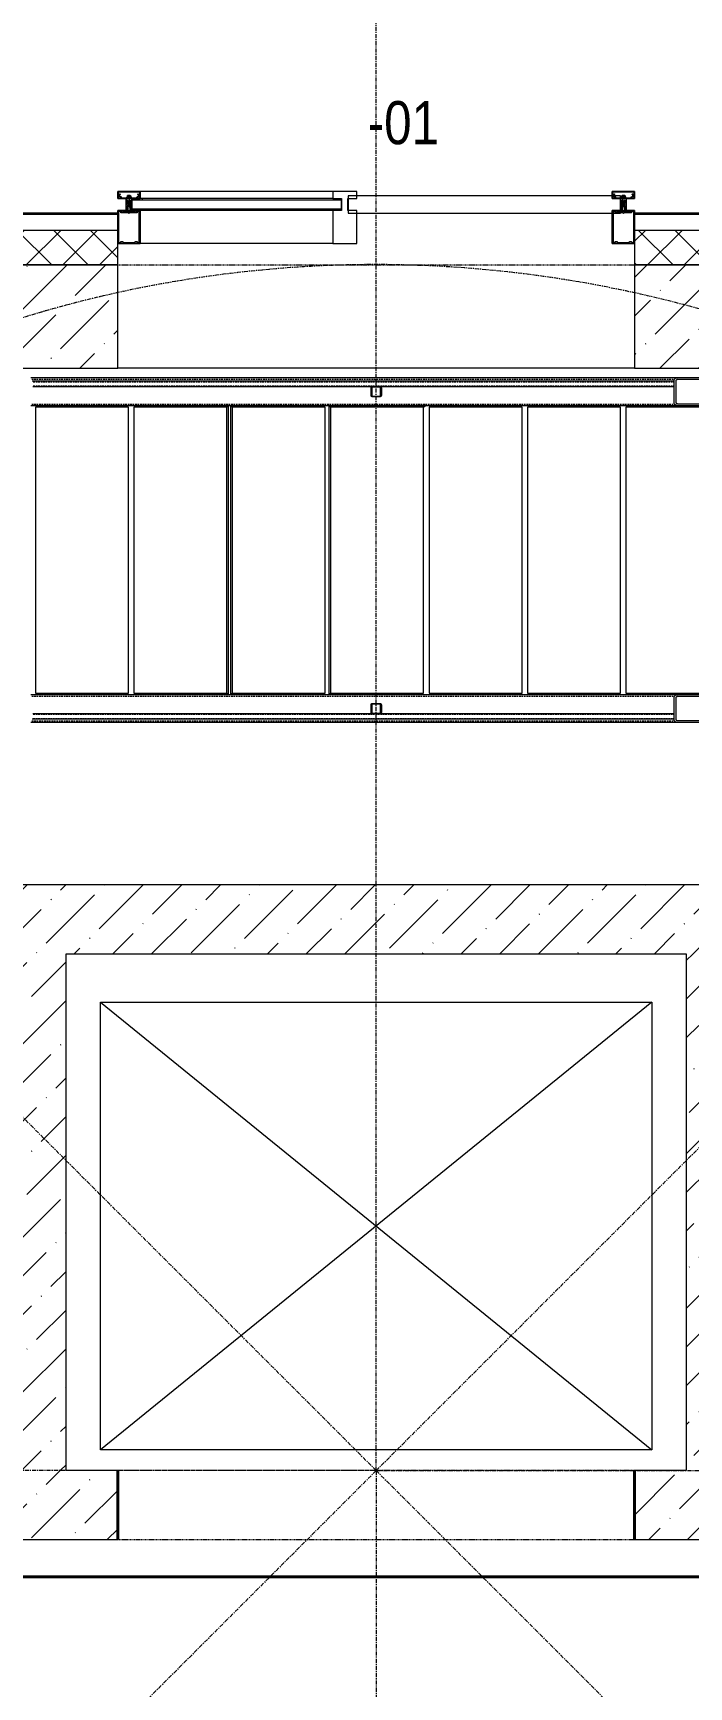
# Model space of a CAD drawing. Header units: millimetres. Extents: x 223 to 147055, y -17460 to 24540.
# Drawn here: x 113465 to 115368, y 12224 to 17025 of the extents above; entities that cross this region are included whole.
import ezdxf

# ---------------------------------------------------------------- set-up
doc = ezdxf.new("R2010")
doc.units = ezdxf.units.MM
for name, pattern in [('ADSK_Линия сетки', [21, 12, -3, 3, -3]), ('Сверху_2_', [3.96875, 2.38125, -1.5875]), ('Скрытая', [7.14375, 4.7625, -2.38125])]:
    doc.linetypes.add(name, pattern=pattern)
for name, color, linetype, lineweight in [('A-ANNO-DIMS', 7, 'Continuous', 9), ('A-DETL-GENF', 7, 'Continuous', 9), ('A-DETL-MEDM', 7, 'Continuous', 18), ('A-FLOR', 7, 'Continuous', 9), ('A-GLAZ', 7, 'Continuous', 9), ('A-GLAZ-CURT', 7, 'Continuous', 9), ('A-GLAZ-CWMG', 7, 'Continuous', 9), ('A-WALL', 7, 'Continuous', 9), ('A-WALL-IDEN', 7, 'Continuous', 9), ('A-WALL-PATT', 7, 'Continuous', 18), ('I-WALL', 7, 'Continuous', 9), ('S-BEAM', 7, 'Continuous', 9), ('S-FSTN', 7, 'Continuous', 9), ('S-GRID', 7, 'Continuous', 9), ('раб осв', 7, 'Continuous', 40), ('ЭЛ', 250, 'Continuous', 50)]:
    doc.layers.add(name, color=color, linetype=linetype, lineweight=lineweight)
doc.styles.add('GOST Common_I_1', font='ARIALN.TTF', dxfattribs={"height": 125})
doc.styles.add('GOST Common_I_6', font='ARIALN.TTF', dxfattribs={"height": 125})
doc.dimstyles.new('Диагональ_-_Gost_2_5мм', dxfattribs={"dimscale": 304.8, "dimtxt": 125.714375, "dimasz": 0.492126, "dimexe": 0.393701, "dimexo": 0.246063, "dimgap": 0.287073, "dimtad": 1, "dimdec": 0, "dimzin": 0, "dimdsep": 46, "dimtxsty": 'GOST Common_I_6', "dimsah": 1, "dimcen": 0.09, "dimdle": 0.393701, "dimazin": 0, "dimtfac": 1, "dimtdec": 4, "dimtix": 1, "dimtmove": 0, "dimatfit": 3, "dimfxl": 1, "dimtvp": 1, "dimtfill": 1, "dimtolj": 1, "dimtzin": 0, "dimarcsym": 2})
pattern_1 = [(45, (0, 0), (42.0948, 154.348), [198.438, -39.688, 1.676, -38.011])]

# ---------------------------------------------------------------- blocks, each defined once
blk = doc.blocks.new('Окно-Квадратный проем - 3700_h_х1500-2633504-2 этаж')
at = {"layer": 'A-GLAZ', "lineweight": 20}
for p, q in [((-758.2, -150), (-758.2, 150)), ((741.8, 150), (741.8, -150))]:
    blk.add_line(p, q, dxfattribs=at)
at = {"layer": 'A-GLAZ', "linetype": 'Сверху_2_', "lineweight": 20}
for p, q in [((-758.2, 150), (741.8, 150)), ((741.8, -150), (-758.2, -150))]:
    blk.add_line(p, q, dxfattribs=at)
blk = doc.blocks.new('Дверь-Проем - 2200_h_х1500-168313-2 этаж')
at = {"layer": 'A-DETL-GENF', "linetype": 'Сверху_2_', "lineweight": 20}
for p, q in [((741.8, 100), (-758.2, 100)), ((-758.2, -100), (741.8, -100))]:
    blk.add_line(p, q, dxfattribs=at)
at = {"layer": 'A-DETL-GENF', "lineweight": 40}
for p, q in [((-758.2, 100), (-758.2, -100)), ((741.8, -100), (741.8, 100))]:
    blk.add_line(p, q, dxfattribs=at)
blk = doc.blocks.new('Гнутый прямоугольный профиль _Трубы 30245-94_ Балки - гнутый прямоуг_ проф_ 160x80x4-2176855-2 этаж')
at = {"layer": 'S-BEAM', "linetype": 'Скрытая', "lineweight": 20}
for p, q in [((-180.2, 2370.4), (1685, 2370.4)), ((-180.2, 2298.4), (1685, 2298.4))]:
    blk.add_line(p, q, dxfattribs=at)
blk = doc.blocks.new('Гнутый прямоугольный профиль _Трубы 30245-94_ Балки - гнутый прямоуг_ проф_ 160x80x4-2177371-2 этаж')
at = {"layer": 'S-BEAM', "linetype": 'Скрытая', "lineweight": 20}
for p, q in [((-180.2, 3290.4), (1685, 3290.4)), ((-180.2, 3218.4), (1685, 3218.4))]:
    blk.add_line(p, q, dxfattribs=at)
blk = doc.blocks.new('ARM_ПВЛ - ПВ506-2189781-2 этаж')
at = {"layer": 'S-FSTN', "lineweight": 20}
for p, q in [((135, 415), (-135, 415)), ((-135, 415), (-135, -415)), ((135, -415), (135, 415)), ((-135, -415), (135, -415))]:
    blk.add_line(p, q, dxfattribs=at)
blk = doc.blocks.new('Гнутый квадратный профиль _ТУ BE8639-82_ Балки - гнутый квадрат_ проф_ 15x1_5-2331322-2 этаж')
at = {"layer": 'S-BEAM', "linetype": 'Скрытая', "lineweight": 20}
for p, q in [((-175.6, 2317.9), (1683.1, 2317.9)), ((-175.6, 2305.9), (1683.1, 2305.9))]:
    blk.add_line(p, q, dxfattribs=at)
blk = doc.blocks.new('КДП Вышка - КР_rvt-1-2 этаж')
at = {"layer": 'A-WALL-PATT', "lineweight": 15}
h = blk.add_hatch(dxfattribs=at)
h.set_pattern_fill('FP_1', color=256, style=0, pattern_type=2)
h.set_pattern_definition(pattern_1)
h.paths.add_polyline_path([(1849.7, 3322.4), (2541.4, 3322.4), (2541.4, 3622.4), (1569.5, 3622.4), (1569.5, 3322.4), (1763.1, 3322.4)], flags=0)
h.paths.add_polyline_path([(69.5, 3322.4), (69.5, 3622.4), (-902.4, 3622.4), (-902.4, 3322.4), (30, 3322.4)], flags=0)
h = blk.add_hatch(dxfattribs=at)
h.set_pattern_fill('FP_1', color=256, style=0, pattern_type=2)
h.set_pattern_definition(pattern_1)
h.paths.add_polyline_path([(-280.5, 1622.4), (2543, 1622.7), (2403.2, 1822.4), (-764.2, 1822.4), (-904.2, 1622.4), (-660.1, 1622.4)], flags=0)
h = blk.add_hatch(dxfattribs=at)
h.set_pattern_fill('FP_1', color=256, style=0, pattern_type=2)
h.set_pattern_definition(pattern_1)
h.paths.add_polyline_path([(-280.5, 122.4), (-80.5, 122.4), (-80.5, 1622.4), (-280.5, 1622.4)], flags=0)
h = blk.add_hatch(dxfattribs=at)
h.set_pattern_fill('FP_1', color=256, style=0, pattern_type=2)
h.set_pattern_definition(pattern_1)
h.paths.add_polyline_path([(1919.5, 122.4), (1919.5, 1622.4), (1719.5, 1622.4), (1719.5, 122.4)], flags=0)
h = blk.add_hatch(dxfattribs=at)
h.set_pattern_fill('FP_1', color=256, style=0, pattern_type=2)
h.set_pattern_definition(pattern_1)
h.paths.add_polyline_path([(69.5, -77.6), (69.5, 122.4), (-430.5, 122.4), (-430.5, -77.6)], flags=0)
h.paths.add_polyline_path([(-1443.1, -77.6), (-1230.5, -77.6), (-1230.5, 122.4), (-1580.5, 122.4), (-1580.5, -77.6)], flags=0)
h.paths.add_polyline_path([(3219.5, -77.6), (3219.5, 122.4), (1569.5, 122.4), (1569.5, -77.6), (3062.9, -77.6)], flags=0)
at = {"layer": 'I-WALL', "lineweight": 15}
for p, q in [((69.5, 3622.4), (-902.4, 3622.4)), ((69.5, 3322.4), (69.5, 3622.4)), ((2541.4, 3622.4), (1569.5, 3622.4)), ((1569.5, 3622.4), (1569.5, 3322.4)), ((-902.4, 3322.4), (69.5, 3322.4)), ((1569.5, 3322.4), (2541.4, 3322.4)), ((2403.2, 1822.4), (-764.2, 1822.4)), ((-80.5, 1622.4), (1719.5, 1622.4)), ((-80.5, 122.4), (-80.5, 1622.4)), ((1719.5, 1622.4), (1719.5, 122.4)), ((69.5, 122.4), (-80.5, 122.4)), ((1719.5, 122.4), (1569.5, 122.4)), ((-430.5, -77.6), (69.5, -77.6)), ((1569.5, -77.6), (3219.5, -77.6))]:
    blk.add_line(p, q, dxfattribs=at)
at = {"layer": 'S-BEAM', "lineweight": 15}
for p, q in [((1697, 3294.4), (-182.7, 3294.4)), ((1683.1, 3284.4), (-178.8, 3284.4)), ((-177.2, 3269.4), (808.5, 3269.4)), ((804.5, 3243.4), (804.5, 3265.4)), ((806.5, 3265.4), (806.5, 3243.4)), ((808.5, 3269.4), (830.5, 3269.4)), ((830.5, 3267.4), (808.5, 3267.4)), ((830.5, 3269.4), (1683.1, 3269.4)), ((832.5, 3243.4), (832.5, 3265.4)), ((834.5, 3265.4), (834.5, 3243.4)), ((1683.1, 3286.4), (1683.1, 3222.4)), ((1690, 3222.4), (1690, 3286.4)), ((1787.7, 3294.4), (1697, 3294.4)), ((1697, 3290.4), (1787.7, 3290.4)), ((808.5, 3241.4), (830.5, 3241.4)), ((830.5, 3239.4), (808.5, 3239.4)), ((1787.7, 3218.4), (1697, 3218.4)), ((-182.7, 3214.4), (1697, 3214.4)), ((391.1, 3214.4), (386.1, 3209.4)), ((391.1, 2374.4), (391.1, 3214.4)), ((396.7, 3214.4), (396.7, 2374.4)), ((401.7, 3209.4), (396.7, 3214.4)), ((682.3, 3214.4), (687.3, 3209.4)), ((682.3, 3214.4), (682.3, 2374.4)), ((687.3, 3209.4), (682.3, 3214.4)), ((962.3, 3214.4), (948.4, 3214.4)), ((957.3, 3209.4), (962.3, 3214.4)), ((1697, 3214.4), (1787.7, 3214.4)), ((1697, 2374.4), (-182.7, 2374.4)), ((386.1, 2379.4), (391.1, 2374.4)), ((396.7, 2374.4), (401.7, 2379.4)), ((682.3, 2374.4), (687.3, 2379.4)), ((1683.1, 2366.4), (1683.1, 2302.4)), ((1690, 2302.4), (1690, 2366.4)), ((1787.7, 2374.4), (1697, 2374.4)), ((1697, 2370.4), (1787.7, 2370.4)), ((-178.8, 2304.4), (1683.1, 2304.4)), ((808.5, 2319.4), (-177.2, 2319.4)), ((804.5, 2323.4), (804.5, 2345.4)), ((806.5, 2345.4), (806.5, 2323.4)), ((808.5, 2349.4), (830.5, 2349.4)), ((830.5, 2347.4), (808.5, 2347.4)), ((808.5, 2321.4), (830.5, 2321.4)), ((830.5, 2319.4), (808.5, 2319.4)), ((1683.1, 2319.4), (830.5, 2319.4)), ((832.5, 2323.4), (832.5, 2345.4)), ((834.5, 2345.4), (834.5, 2323.4)), ((-182.7, 2294.4), (1697, 2294.4)), ((1787.7, 2298.4), (1697, 2298.4)), ((1697, 2294.4), (1787.7, 2294.4))]:
    blk.add_line(p, q, dxfattribs=at)
at = {"layer": 'S-BEAM', "lineweight": 15, "flags": 128}
for points in [[(804.5, 3265.4), (804.6, 3266.2), (804.9, 3267.1), (805.4, 3267.8), (806, 3268.5), (806.8, 3269), (807.6, 3269.3), (808.5, 3269.4)], [(808.5, 3267.4), (808.1, 3267.3), (807.6, 3267.2), (807.2, 3266.9), (806.9, 3266.6), (806.7, 3266.2), (806.5, 3265.8), (806.5, 3265.4)], [(830.5, 3269.4), (831.4, 3269.3), (832.2, 3269), (833, 3268.5), (833.6, 3267.8), (834.1, 3267.1), (834.4, 3266.2), (834.5, 3265.4)], [(832.5, 3265.4), (832.4, 3265.8), (832.3, 3266.2), (832.1, 3266.6), (831.7, 3266.9), (831.4, 3267.2), (830.9, 3267.3), (830.5, 3267.4)], [(1697, 3294.4), (1694.3, 3294.2), (1691.7, 3293.7), (1689.3, 3293), (1687.1, 3292), (1685.4, 3290.8), (1684.1, 3289.4), (1683.3, 3287.9), (1683.1, 3286.4)], [(1690, 3286.4), (1690.2, 3287.1), (1690.6, 3287.9), (1691.2, 3288.6), (1692.1, 3289.2), (1693.1, 3289.7), (1694.3, 3290.1), (1695.6, 3290.3), (1697, 3290.4)], [(808.5, 3239.4), (807.6, 3239.5), (806.8, 3239.8), (806, 3240.2), (805.4, 3240.9), (804.9, 3241.6), (804.6, 3242.5), (804.5, 3243.4)], [(806.5, 3243.4), (806.5, 3242.9), (806.7, 3242.5), (806.9, 3242.1), (807.2, 3241.8), (807.6, 3241.6), (808.1, 3241.4), (808.5, 3241.4)], [(834.5, 3243.4), (834.4, 3242.5), (834.1, 3241.6), (833.6, 3240.9), (833, 3240.2), (832.2, 3239.8), (831.4, 3239.5), (830.5, 3239.4)], [(830.5, 3241.4), (830.9, 3241.4), (831.4, 3241.6), (831.7, 3241.8), (832.1, 3242.1), (832.3, 3242.5), (832.4, 3242.9), (832.5, 3243.4)], [(1683.1, 3222.4), (1683.3, 3220.8), (1684.1, 3219.3), (1685.4, 3217.9), (1687.1, 3216.7), (1689.3, 3215.7), (1691.7, 3215), (1694.3, 3214.5), (1697, 3214.4)], [(1697, 3218.4), (1695.6, 3218.4), (1694.3, 3218.7), (1693.1, 3219), (1692.1, 3219.5), (1691.2, 3220.1), (1690.6, 3220.8), (1690.2, 3221.6), (1690, 3222.4)], [(1697, 2374.4), (1694.3, 2374.2), (1691.7, 2373.7), (1689.3, 2373), (1687.1, 2372), (1685.4, 2370.8), (1684.1, 2369.4), (1683.3, 2367.9), (1683.1, 2366.4)], [(1690, 2366.4), (1690.2, 2367.1), (1690.6, 2367.9), (1691.2, 2368.6), (1692.1, 2369.2), (1693.1, 2369.7), (1694.3, 2370.1), (1695.6, 2370.3), (1697, 2370.4)], [(804.5, 2345.4), (804.6, 2346.2), (804.9, 2347.1), (805.4, 2347.8), (806, 2348.5), (806.8, 2349), (807.6, 2349.3), (808.5, 2349.4)], [(808.5, 2319.4), (807.6, 2319.5), (806.8, 2319.8), (806, 2320.2), (805.4, 2320.9), (804.9, 2321.6), (804.6, 2322.5), (804.5, 2323.4)], [(808.5, 2347.4), (808.1, 2347.3), (807.6, 2347.2), (807.2, 2346.9), (806.9, 2346.6), (806.7, 2346.2), (806.5, 2345.8), (806.5, 2345.4)], [(806.5, 2323.4), (806.5, 2322.9), (806.7, 2322.5), (806.9, 2322.1), (807.2, 2321.8), (807.6, 2321.6), (808.1, 2321.4), (808.5, 2321.4)], [(830.5, 2349.4), (831.4, 2349.3), (832.2, 2349), (833, 2348.5), (833.6, 2347.8), (834.1, 2347.1), (834.4, 2346.2), (834.5, 2345.4)], [(832.5, 2345.4), (832.4, 2345.8), (832.3, 2346.2), (832.1, 2346.6), (831.7, 2346.9), (831.4, 2347.2), (830.9, 2347.3), (830.5, 2347.4)], [(834.5, 2323.4), (834.4, 2322.5), (834.1, 2321.6), (833.6, 2320.9), (833, 2320.2), (832.2, 2319.8), (831.4, 2319.5), (830.5, 2319.4)], [(830.5, 2321.4), (830.9, 2321.4), (831.4, 2321.6), (831.7, 2321.8), (832.1, 2322.1), (832.3, 2322.5), (832.4, 2322.9), (832.5, 2323.4)], [(1683.1, 2302.4), (1683.3, 2300.8), (1684.1, 2299.3), (1685.4, 2297.9), (1687.1, 2296.7), (1689.3, 2295.7), (1691.7, 2295), (1694.3, 2294.5), (1697, 2294.4)], [(1697, 2298.4), (1695.6, 2298.4), (1694.3, 2298.7), (1693.1, 2299), (1692.1, 2299.5), (1691.2, 2300.1), (1690.6, 2300.8), (1690.2, 2301.6), (1690, 2302.4)]]:
    blk.add_lwpolyline(points, dxfattribs=at)
at = {"lineweight": 15}
for name, p in [('Окно-Квадратный проем - 3700_h_х1500-2633504-2 этаж', (827.7, 3472.4)), ('Гнутый прямоугольный профиль _Трубы 30245-94_ Балки - гнутый прямоуг_ проф_ 160x80x4-2177371-2 этаж', (0, 0)), ('Гнутый квадратный профиль _ТУ BE8639-82_ Балки - гнутый квадрат_ проф_ 15x1_5-2331322-2 этаж', (0, 965)), ('Гнутый прямоугольный профиль _Трубы 30245-94_ Балки - гнутый прямоуг_ проф_ 160x80x4-2176855-2 этаж', (0, 0)), ('Гнутый квадратный профиль _ТУ BE8639-82_ Балки - гнутый квадрат_ проф_ 15x1_5-2331322-2 этаж', (0, 0))]:
    blk.add_blockref(name, p, dxfattribs=at)
at = {"lineweight": 15, "rotation": 180}
for name, p in [('ARM_ПВЛ - ПВ506-2189781-2 этаж', (-34.6, 2794.4)), ('ARM_ПВЛ - ПВ506-2189781-2 этаж', (251.1, 2794.4)), ('ARM_ПВЛ - ПВ506-2189781-2 этаж', (536.7, 2794.4)), ('ARM_ПВЛ - ПВ506-2189781-2 этаж', (822.3, 2794.4)), ('ARM_ПВЛ - ПВ506-2189781-2 этаж', (1107.9, 2794.4)), ('ARM_ПВЛ - ПВ506-2189781-2 этаж', (1393.6, 2794.4)), ('ARM_ПВЛ - ПВ506-2189781-2 этаж', (1679.2, 2794.4)), ('Дверь-Проем - 2200_h_х1500-168313-2 этаж', (811.3, 22.4))]:
    blk.add_blockref(name, p, dxfattribs=at)
blk = doc.blocks.new('Прямоугольный импост - 65 x 150 мм-501646-2 этаж')
at = {"layer": 'A-DETL-GENF'}
for p, q in [((32.5, 113), (-32.5, 113)), ((-32.5, 113), (-32.5, 18)), ((-30, 110.5), (-25.1, 110.5)), ((-30, 20.5), (-30, 110.5)), ((-23.6, 108.9), (-23.6, 107.4)), ((-23.6, 107.4), (-17.7, 107.4)), ((-17.7, 107.4), (-17.7, 108.9)), ((-16.1, 110.5), (16.1, 110.5)), ((17.7, 108.9), (17.7, 107.4)), ((17.7, 107.4), (23.6, 107.4)), ((23.6, 107.4), (23.6, 108.9)), ((25.1, 110.5), (30, 110.5)), ((30, 110.5), (30, 20.5)), ((32.5, 18), (32.5, 113)), ((-32.5, 18), (-21, 18)), ((-24, 20.5), (-30, 20.5)), ((-24, 23.6), (-24, 20.5)), ((-4.1, 24.3), (-23.2, 24.3)), ((-20.2, 21.8), (-17.9, 21.8)), ((-17.1, 18), (-13.8, 18)), ((-13.1, 18.8), (-13.1, 21)), ((-12.3, 21.8), (-5.9, 21.8)), ((-10.5, 21.8), (-10.5, 19.9)), ((-9.7, 19.2), (-8, 19.2)), ((-8, 19.2), (-8, 2.5)), ((-8, -11.6), (-8, 0)), ((-7.7, 2.2), (-6.7, 2.2)), ((-6.7, 0.3), (-7.7, 0.3)), ((-6.4, 2), (-6.4, 0.6)), ((-5.4, 5.1), (-5.4, 20.3)), ((-3.5, 5.1), (-5.4, 5.1)), ((-5.1, 21), (-5.1, 18.8)), ((-4.3, 18), (-0.8, 18)), ((-2.6, 21.3), (-2.6, 22.8)), ((2.6, 21.3), (-2.6, 21.3)), ((-2.5, -1.3), (-1.1, 4.3)), ((0, 26.4), (-2.4, 24)), ((-2.4, 24), (-2.4, -0.9)), ((-0.8, 18), (0, 18.8)), ((2.4, 24), (0, 26.4)), ((0, 18.8), (0.8, 18)), ((0.8, 18), (4.3, 18)), ((1.1, 4.3), (2.5, -1.3)), ((2.4, -0.9), (2.4, 24)), ((2.6, 22.8), (2.6, 21.3)), ((5.4, 5.1), (3.5, 5.1)), ((23.2, 24.3), (4.1, 24.3)), ((5.1, 18.8), (5.1, 21)), ((5.4, 20.3), (5.4, 5.1)), ((5.9, 21.8), (12.3, 21.8)), ((6.4, 0.6), (6.4, 2)), ((6.7, 2.2), (7.7, 2.2)), ((7.7, 0.3), (6.7, 0.3)), ((8, 19.2), (9.7, 19.2)), ((8, 2.5), (8, 19.2)), ((8, -11.6), (8, 0)), ((10.5, 19.9), (10.5, 21.8)), ((13.1, 21), (13.1, 18.8)), ((13.8, 18), (17.1, 18)), ((17.9, 21.8), (20.2, 21.8)), ((21, 18), (32.5, 18)), ((24, 20.5), (24, 23.6)), ((30, 20.5), (24, 20.5)), ((-32.5, -17.5), (-32.5, -22.2)), ((-32.5, -24.8), (-32.5, -37)), ((-32.5, -37), (32.5, -37)), ((-29.9, -17), (-32, -17)), ((-31.7, -23), (-30.7, -23)), ((-31.2, -25.3), (-30.5, -25.3)), ((-31.2, -35.7), (-31.2, -25.3)), ((-15.9, -35.7), (-31.2, -35.7)), ((-30.5, -23.2), (-31, -23.2)), ((-30.3, -25.5), (-27.6, -30.1)), ((-26.8, -20.8), (-29, -20.8)), ((-27.4, -23), (-24.5, -23)), ((-27.4, -26.4), (-27.4, -23)), ((-25.9, -29.1), (-27.4, -26.4)), ((-5.7, -17), (-25.9, -17)), ((-23, -19.5), (-8.3, -19.5)), ((-23, -21.5), (-23, -19.5)), ((0, -35.5), (-15.9, -35.7)), ((-8.3, -19.5), (-7.6, -20.2)), ((-8, -17), (-8, -11.6)), ((-6.9, -11.6), (-8, -11.6)), ((-0.4, -20.2), (-7.6, -20.2)), ((-6.9, -11.6), (-6.6, -12)), ((-6.6, -12), (-6.2, -11.6)), ((-6.3, -21.2), (-6.3, -20.2)), ((6.4, -21.2), (-6.3, -21.2)), ((-6.2, -11.6), (-4.3, -11.6)), ((-5.3, -16.6), (-5.7, -17)), ((-5, -17), (-5.3, -16.6)), ((-5.2, -24.7), (-5.2, -21.2)), ((-5.1, -24.8), (5.1, -24.8)), ((5, -17), (-5, -17)), ((-2.4, -0.9), (-4.9, -3.8)), ((-4.9, -3.8), (4.9, -3.8)), ((-4.9, -3.8), (-4.9, -11.6)), ((-4.3, -11.6), (-3.9, -12)), ((-3.9, -12), (-3.6, -11.6)), ((3.9, -25.6), (-3.9, -25.6)), ((-3.6, -11.6), (-2.5, -11.6)), ((-2.6, -24.7), (-2.6, -21.2)), ((-2.5, -11.6), (-2.5, -1.1)), ((-2.5, -11.6), (-2.5, -17)), ((2.4, -0.9), (-2.4, -0.9)), ((-0.4, -20.2), (0, -19.8)), ((0, -19.8), (0.4, -20.2)), ((15.9, -35.7), (0, -35.5)), ((7.6, -20.2), (0.4, -20.2)), ((4.9, -3.8), (2.4, -0.9)), ((2.5, -1.3), (2.5, -11.6)), ((2.5, -11.6), (2.5, -17)), ((2.5, -11.6), (3.6, -11.6)), ((2.6, -24.7), (2.6, -21.2)), ((3.6, -11.6), (3.9, -12)), ((3.9, -12), (4.3, -11.6)), ((4.3, -11.6), (6.2, -11.6)), ((4.9, -3.8), (4.9, -11.6)), ((5.3, -16.6), (5, -17)), ((5.2, -24.7), (5.2, -21.2)), ((5.7, -17), (5.3, -16.6)), ((25.9, -17), (5.7, -17)), ((6.2, -11.6), (6.6, -12)), ((6.4, -20.2), (6.4, -21.2)), ((6.6, -12), (6.9, -11.6)), ((8, -11.6), (6.9, -11.6)), ((7.6, -20.2), (8.3, -19.5)), ((8, -11.6), (8, -17)), ((8.3, -19.5), (23, -19.5)), ((31.2, -35.7), (15.9, -35.7)), ((23, -19.5), (23, -21.5)), ((24.5, -23), (27.4, -23)), ((25.5, -19.5), (25.5, -19.3)), ((27.4, -26.4), (25.9, -29.1)), ((29, -20.8), (26.8, -20.8)), ((27.4, -23), (27.4, -26.4)), ((27.6, -30.1), (30.3, -25.5)), ((32, -17), (29.9, -17)), ((30.3, -19.3), (30.3, -19.5)), ((31, -23.2), (30.5, -23.2)), ((30.5, -25.3), (31.2, -25.3)), ((30.7, -23), (31.7, -23)), ((31.2, -25.3), (31.2, -35.7)), ((32.5, -22.2), (32.5, -17.5)), ((32.5, -37), (32.5, -24.8))]:
    blk.add_line(p, q, dxfattribs=at)
for centre, radius, start, end in [((-25.1, 108.9), 1.52, 0, 90), ((-16.1, 108.9), 1.52, 90, 180), ((16.1, 108.9), 1.52, 0, 90), ((25.1, 108.9), 1.52, 90, 180), ((-23.2, 23.6), 0.762, 90, 180), ((-20.2, 20.5), 1.27, 90, 180), ((-19.2, 20.3), 2.29, 180, 225.1897), ((-21, 18.4), 0.381, 270, 45.1897), ((-17.9, 20.5), 1.27, 0, 90), ((-17.1, 18.4), 0.381, 134.8103, 270), ((-18.9, 20.3), 2.29, 314.8103, 0), ((-13.8, 18.8), 0.762, 270, 0), ((-12.3, 21), 0.762, 90, 180), ((-9.7, 19.9), 0.762, 180, 270), ((-7.7, 2.5), 0.254, 180, 270), ((-7.7, 0), 0.254, 90, 180), ((-6.9, 20.3), 1.52, 360, 90), ((-6.7, 2), 0.254, 360, 90), ((-6.7, 0.6), 0.254, 270, 360), ((-5.9, 21), 0.762, 0, 90), ((-4.3, 18.8), 0.762, 180, 270), ((-4.1, 22.8), 1.52, 360, 90), ((0, 4), 3.63, 17.5064, 162.4936), ((0, 4), 1.09, 15, 165), ((4.1, 22.8), 1.52, 90, 180), ((4.3, 18.8), 0.762, 270, 0), ((5.9, 21), 0.762, 90, 180), ((6.9, 20.3), 1.52, 90, 180), ((6.7, 2), 0.254, 90, 180), ((6.7, 0.6), 0.254, 180, 270), ((7.7, 2.5), 0.254, 270, 0), ((7.7, 0), 0.254, 0, 90), ((9.7, 19.9), 0.762, 270, 0), ((12.3, 21), 0.762, 0, 90), ((13.8, 18.8), 0.762, 180, 270), ((17.9, 20.5), 1.27, 90, 180), ((18.9, 20.3), 2.29, 180, 225.1897), ((17.1, 18.4), 0.381, 270, 45.1897), ((20.2, 20.5), 1.27, 0, 90), ((21, 18.4), 0.381, 134.8103, 270), ((19.2, 20.3), 2.29, 314.8103, 0), ((23.2, 23.6), 0.762, 0, 90), ((-32, -17.5), 0.508, 90, 180), ((-31.7, -22.2), 0.762, 180, 270), ((-31, -24.8), 1.52, 90, 180), ((-30.7, -24.3), 1.27, 288.6629, 90), ((-30.5, -24.3), 1.02, 270, 90), ((-28, -19.3), 2.29, 134.8103, 180), ((-29, -19.5), 1.27, 180, 270), ((-29.9, -17.4), 0.381, 314.8103, 90), ((-26.8, -29.6), 1.02, 210, 30), ((-26.8, -19.5), 1.27, 270, 0), ((-25.9, -17.4), 0.381, 90, 225.1897), ((-27.8, -19.3), 2.29, 0, 45.1897), ((-24.5, -21.5), 1.52, 270, 0), ((-3.9, -24.2), 1.38, 200.9416, 339.0732), ((0, -21.4), 4.19, 234.2873, 305.7127), ((3.9, -24.2), 1.38, 200.9416, 339.0732), ((24.5, -21.5), 1.52, 180, 270), ((27.8, -19.3), 2.29, 134.8103, 180), ((26.8, -19.5), 1.27, 180, 270), ((26.8, -29.6), 1.02, 150, 330), ((25.9, -17.4), 0.381, 314.8103, 90), ((29, -19.5), 1.27, 270, 0), ((29.9, -17.4), 0.381, 90, 225.1897), ((30.7, -24.3), 1.27, 90, 251.3371), ((30.5, -24.3), 1.02, 90, 270), ((28, -19.3), 2.29, 0, 45.1897), ((31, -24.8), 1.52, 360, 90), ((31.7, -22.2), 0.762, 270, 0), ((32, -17.5), 0.508, 0, 90)]:
    blk.add_arc(centre, radius, start, end, dxfattribs=at)
blk = doc.blocks.new('Прямоугольный импост - Профиль витража 150х65-823773-2 этаж')
at = {"layer": 'A-GLAZ-CWMG', "lineweight": 18}
for p, q in [((-65, 18), (-65, 113)), ((-65, 113), (0, 113)), ((0, 113), (0, 18)), ((-41.1875, 18), (-65, 18)), ((-41.1875, -17), (-41.1875, 18)), ((0, 18), (-23.8125, 18)), ((-23.8125, 18), (-23.8125, -17)), ((-65, -37), (-65, -17)), ((-65, -17), (-41.1875, -17)), ((0, -37), (-65, -37)), ((-23.8125, -17), (0, -17)), ((0, -17), (0, -37))]:
    blk.add_line(p, q, dxfattribs=at)
blk = doc.blocks.new('Прямоугольный импост - Профиль витража 150х65-823775-2 этаж')
at = {"layer": 'A-GLAZ-CWMG', "lineweight": 18}
for p, q in [((0, 113), (-65, 113)), ((-65, 113), (-65, 18)), ((0, 18), (0, 113)), ((-65, 18), (-41.1875, 18)), ((-41.1875, 18), (-41.1875, -17)), ((-23.8125, -17), (-23.8125, 18)), ((-23.8125, 18), (0, 18)), ((-41.1875, -17), (-65, -17)), ((-65, -17), (-65, -37)), ((-65, -37), (0, -37)), ((0, -17), (-23.8125, -17)), ((0, -37), (0, -17))]:
    blk.add_line(p, q, dxfattribs=at)
blk = doc.blocks.new('Системная панель - ADSK_Cтеклопакет_25-823779-2 этаж')
at = {"layer": 'A-GLAZ-CURT', "lineweight": 15}
for p, q in [((-76.3, 12.5), (-684.9, 12.5)), ((-684.9, 12.5), (-684.9, -12.5)), ((-76.3, -12.5), (-76.3, 12.5)), ((-684.9, -12.5), (-76.3, -12.5))]:
    blk.add_line(p, q, dxfattribs=at)
blk = doc.blocks.new('Системная панель - Сплошная-823781-2 этаж')
at = {"layer": 'A-GLAZ-CURT', "lineweight": 15}
for p, q in [((684.9, 25), (-105.7, 25)), ((-105.7, 25), (-105.7, -25)), ((684.9, -25), (684.9, 25)), ((-105.7, -25), (684.9, -25))]:
    blk.add_line(p, q, dxfattribs=at)
blk = doc.blocks.new('Прямоугольный импост - Профиль витража 150х65-823778-2 этаж')
at = {"layer": 'A-GLAZ-CWMG'}
for p, q in [((693.9, 3834.8), (134.5, 3834.8)), ((693.9, 3814.8), (134.5, 3814.8)), ((141.1, 3810.3), (141.1, 3814.8)), ((693.9, 3779.8), (134.5, 3779.8)), ((141.1, 3779.8), (141.1, 3785.3)), ((693.9, 3684.8), (134.5, 3684.8))]:
    blk.add_line(p, q, dxfattribs=at)
at = {"layer": 'A-GLAZ-CWMG', "lineweight": 18}
for p, q in [((763.1, 3834.8), (693.9, 3834.8)), ((693.9, 3834.8), (693.9, 3814.8)), ((693.9, 3814.8), (719.3, 3814.8)), ((719.3, 3814.8), (719.3, 3779.8)), ((737.7, 3779.8), (737.7, 3814.8)), ((737.7, 3814.8), (763.1, 3814.8)), ((763.1, 3814.8), (763.1, 3834.8)), ((719.3, 3779.8), (693.9, 3779.8)), ((693.9, 3779.8), (693.9, 3684.8)), ((763.1, 3779.8), (737.7, 3779.8)), ((763.1, 3684.8), (763.1, 3779.8)), ((693.9, 3684.8), (763.1, 3684.8))]:
    blk.add_line(p, q, dxfattribs=at)
blk = doc.blocks.new('*D333')
at = {"layer": 'A-ANNO-DIMS', "color": 0, "lineweight": -2, "transparency": 16777216}
for p, q in [((81110.1, 24600.2), (81311.7, 24398.7)), ((78830.9, 19097.7), (79115.9, 19097.7))]:
    blk.add_line(p, q, dxfattribs=at)
blk.add_arc((86612.7, 19097.7), 7616.7, 136.12837, 178.87163, dxfattribs=at)
at = {"layer": 'A-ANNO-DIMS', "color": 0, "transparency": 16777216}
for points in [[(81104, 24393.9), (81139.7, 24358.9), (81226.8, 24483.5)], [(79022.4, 19247.4), (78972.4, 19247.9), (78995.9, 19097.7)]]:
    blk.add_solid(points, dxfattribs=at)
at = {"layer": 'Defpoints', "color": 0, "transparency": 16777216}
for p in [(81057.1, 24653.2), (80016.4, 22906), (78755.9, 19097.7), (86612.7, 19097.7)]:
    blk.add_point(p, dxfattribs=at)
at = {"layer": 'A-ANNO-DIMS', "color": 0, "transparency": 16777216, "insert": (79437.1, 22069.9), "char_height": 125, "width": 588.088, "attachment_point": 5, "rotation": 67.5, "style": 'GOST Common_I_6', "bg_fill": 3, "box_fill_scale": 1.1, "bg_fill_color": 256, "bg_fill_true_color": 13158600, "bg_fill_transparency": 0}
blk.add_mtext('\\A1;45.00°', dxfattribs=at)
blk = doc.blocks.new('*D334')
at = {"layer": 'A-ANNO-DIMS', "color": 0, "lineweight": -2, "transparency": 16777216}
for p, q in [((86612.7, 26879.4), (86612.7, 26594.4)), ((81110.1, 24600.2), (81311.7, 24398.7))]:
    blk.add_line(p, q, dxfattribs=at)
blk.add_arc((86612.7, 19097.7), 7616.7, 91.12837, 133.87163, dxfattribs=at)
at = {"layer": 'A-ANNO-DIMS', "color": 0, "transparency": 16777216}
for points in [[(86462.4, 26737.9), (86462.9, 26687.9), (86612.7, 26714.4)], [(81351.4, 24570.7), (81316.4, 24606.4), (81226.8, 24483.5)]]:
    blk.add_solid(points, dxfattribs=at)
at = {"layer": 'Defpoints', "color": 0, "transparency": 16777216}
for p in [(86612.7, 26954.4), (84641.3, 26454.9), (81057.1, 24653.2), (86612.7, 19097.7)]:
    blk.add_point(p, dxfattribs=at)
at = {"layer": 'A-ANNO-DIMS', "color": 0, "transparency": 16777216, "insert": (83640.4, 26273.2), "char_height": 125, "width": 588.088, "attachment_point": 5, "rotation": 22.5, "style": 'GOST Common_I_6', "bg_fill": 3, "box_fill_scale": 1.1, "bg_fill_color": 256, "bg_fill_true_color": 13158600, "bg_fill_transparency": 0}
blk.add_mtext('\\A1;45.00°', dxfattribs=at)
blk = doc.blocks.new('*D335')
at = {"layer": 'A-ANNO-DIMS', "color": 0, "lineweight": -2, "transparency": 16777216}
for p, q in [((86612.7, 26879.4), (86612.7, 26594.4)), ((92115.2, 24600.2), (91913.7, 24398.7))]:
    blk.add_line(p, q, dxfattribs=at)
blk.add_arc((86612.7, 19097.7), 7616.7, 46.12837, 88.87163, dxfattribs=at)
at = {"layer": 'A-ANNO-DIMS', "color": 0, "transparency": 16777216}
for points in [[(86762.4, 26687.9), (86762.9, 26737.9), (86612.7, 26714.4)], [(91908.9, 24606.4), (91873.9, 24570.7), (91998.5, 24483.5)]]:
    blk.add_solid(points, dxfattribs=at)
at = {"layer": 'Defpoints', "color": 0, "transparency": 16777216}
for p in [(86612.7, 26954.4), (90421, 25693.9), (92168.2, 24653.2), (86612.7, 19097.7)]:
    blk.add_point(p, dxfattribs=at)
at = {"layer": 'A-ANNO-DIMS', "color": 0, "transparency": 16777216, "insert": (89584.9, 26273.2), "char_height": 125, "width": 588.088, "attachment_point": 5, "rotation": 337.5, "style": 'GOST Common_I_6', "bg_fill": 3, "box_fill_scale": 1.1, "bg_fill_color": 256, "bg_fill_true_color": 13158600, "bg_fill_transparency": 0}
blk.add_mtext('\\A1;45.00°', dxfattribs=at)
blk = doc.blocks.new('*D336')
at = {"layer": 'A-ANNO-DIMS', "color": 0, "lineweight": -2, "transparency": 16777216}
for p, q in [((92115.2, 24600.2), (91913.7, 24398.7)), ((94394.4, 19097.7), (94109.4, 19097.7))]:
    blk.add_line(p, q, dxfattribs=at)
blk.add_arc((86612.7, 19097.7), 7616.7, 1.12837, 43.87163, dxfattribs=at)
at = {"layer": 'A-ANNO-DIMS', "color": 0, "transparency": 16777216}
for points in [[(92085.7, 24358.9), (92121.4, 24393.9), (91998.5, 24483.5)], [(94252.9, 19247.9), (94202.9, 19247.4), (94229.4, 19097.7)]]:
    blk.add_solid(points, dxfattribs=at)
at = {"layer": 'Defpoints', "color": 0, "transparency": 16777216}
for p in [(92168.2, 24653.2), (93969.9, 21069), (86612.7, 19097.7), (94469.4, 19097.7)]:
    blk.add_point(p, dxfattribs=at)
at = {"layer": 'A-ANNO-DIMS', "color": 0, "transparency": 16777216, "insert": (93788.2, 22069.9), "char_height": 125, "width": 588.088, "attachment_point": 5, "rotation": 292.5, "style": 'GOST Common_I_6', "bg_fill": 3, "box_fill_scale": 1.1, "bg_fill_color": 256, "bg_fill_true_color": 13158600, "bg_fill_transparency": 0}
blk.add_mtext('\\A1;45.00°', dxfattribs=at)
blk = doc.blocks.new('*D337')
at = {"layer": 'A-ANNO-DIMS', "color": 0, "lineweight": -2, "transparency": 16777216}
for p, q in [((94394.4, 19097.7), (94109.4, 19097.7)), ((92115.2, 13595.1), (91913.7, 13796.7))]:
    blk.add_line(p, q, dxfattribs=at)
blk.add_arc((86612.7, 19097.7), 7616.7, 316.12837, 358.87163, dxfattribs=at)
at = {"layer": 'A-ANNO-DIMS', "color": 0, "transparency": 16777216}
for points in [[(94202.9, 18947.9), (94252.9, 18947.4), (94229.4, 19097.7)], [(92121.4, 13801.4), (92085.7, 13836.4), (91998.5, 13711.8)]]:
    blk.add_solid(points, dxfattribs=at)
at = {"layer": 'Defpoints', "color": 0, "transparency": 16777216}
for p in [(86612.7, 19097.7), (94469.4, 19097.7), (93209, 15289.3), (92168.2, 13542.1)]:
    blk.add_point(p, dxfattribs=at)
at = {"layer": 'A-ANNO-DIMS', "color": 0, "transparency": 16777216, "insert": (93511, 16240.3), "char_height": 125, "width": 588.088, "attachment_point": 5, "rotation": 67.5, "style": 'GOST Common_I_6', "bg_fill": 3, "box_fill_scale": 1.1, "bg_fill_color": 256, "bg_fill_true_color": 13158600, "bg_fill_transparency": 0}
blk.add_mtext('\\A1;45.00°', dxfattribs=at)
blk = doc.blocks.new('*D338')
at = {"layer": 'A-ANNO-DIMS', "color": 0, "lineweight": -2, "transparency": 16777216}
for p, q in [((92115.2, 13595.1), (91913.7, 13796.7)), ((86612.7, 11315.9), (86612.7, 11600.9))]:
    blk.add_line(p, q, dxfattribs=at)
blk.add_arc((86612.7, 19097.7), 7616.7, 271.12837, 313.87163, dxfattribs=at)
at = {"layer": 'A-ANNO-DIMS', "color": 0, "transparency": 16777216}
for points in [[(91873.9, 13624.6), (91908.9, 13588.9), (91998.5, 13711.8)], [(86762.9, 11457.4), (86762.4, 11507.4), (86612.7, 11480.9)]]:
    blk.add_solid(points, dxfattribs=at)
at = {"layer": 'Defpoints', "color": 0, "transparency": 16777216}
for p in [(86612.7, 19097.7), (92168.2, 13542.1), (88584, 11740.4), (86612.7, 11240.9)]:
    blk.add_point(p, dxfattribs=at)
at = {"layer": 'A-ANNO-DIMS', "color": 0, "transparency": 16777216, "insert": (89470.1, 12199.3), "char_height": 125, "width": 588.088, "attachment_point": 5, "rotation": 22.5, "style": 'GOST Common_I_6', "bg_fill": 3, "box_fill_scale": 1.1, "bg_fill_color": 256, "bg_fill_true_color": 13158600, "bg_fill_transparency": 0}
blk.add_mtext('\\A1;45.00°', dxfattribs=at)
blk = doc.blocks.new('*D339')
at = {"layer": 'A-ANNO-DIMS', "color": 0, "lineweight": -2, "transparency": 16777216}
for p, q in [((78830.9, 19097.7), (79115.9, 19097.7)), ((81110.1, 13595.1), (81311.7, 13796.7))]:
    blk.add_line(p, q, dxfattribs=at)
blk.add_arc((86612.7, 19097.7), 7616.7, 181.12837, 223.87163, dxfattribs=at)
at = {"layer": 'A-ANNO-DIMS', "color": 0, "transparency": 16777216}
for points in [[(78972.4, 18947.4), (79022.4, 18947.9), (78995.9, 19097.7)], [(81139.7, 13836.4), (81104, 13801.4), (81226.8, 13711.8)]]:
    blk.add_solid(points, dxfattribs=at)
at = {"layer": 'Defpoints', "color": 0, "transparency": 16777216}
for p in [(78755.9, 19097.7), (86612.7, 19097.7), (79255.5, 17126.3), (81057.1, 13542.1)]:
    blk.add_point(p, dxfattribs=at)
at = {"layer": 'A-ANNO-DIMS', "color": 0, "transparency": 16777216, "insert": (79714.3, 16240.3), "char_height": 125, "width": 588.088, "attachment_point": 5, "rotation": 292.5, "style": 'GOST Common_I_6', "bg_fill": 3, "box_fill_scale": 1.1, "bg_fill_color": 256, "bg_fill_true_color": 13158600, "bg_fill_transparency": 0}
blk.add_mtext('\\A1;45.00°', dxfattribs=at)
blk = doc.blocks.new('*D340')
at = {"layer": 'A-ANNO-DIMS', "color": 0, "lineweight": -2, "transparency": 16777216}
for p, q in [((81110.1, 13595.1), (81311.7, 13796.7)), ((86612.7, 11315.9), (86612.7, 11600.9))]:
    blk.add_line(p, q, dxfattribs=at)
blk.add_arc((86612.7, 19097.7), 7616.7, 226.12837, 268.87163, dxfattribs=at)
at = {"layer": 'A-ANNO-DIMS', "color": 0, "transparency": 16777216}
for points in [[(81316.4, 13588.9), (81351.4, 13624.6), (81226.8, 13711.8)], [(86462.9, 11507.4), (86462.4, 11457.4), (86612.7, 11480.9)]]:
    blk.add_solid(points, dxfattribs=at)
at = {"layer": 'Defpoints', "color": 0, "transparency": 16777216}
for p in [(86612.7, 19097.7), (81057.1, 13542.1), (82804.3, 12501.4), (86612.7, 11240.9)]:
    blk.add_point(p, dxfattribs=at)
at = {"layer": 'A-ANNO-DIMS', "color": 0, "transparency": 16777216, "insert": (83755.3, 12199.3), "char_height": 125, "width": 588.088, "attachment_point": 5, "rotation": 337.5, "style": 'GOST Common_I_6', "bg_fill": 3, "box_fill_scale": 1.1, "bg_fill_color": 256, "bg_fill_true_color": 13158600, "bg_fill_transparency": 0}
blk.add_mtext('\\A1;45.00°', dxfattribs=at)
blk = doc.blocks.new('оси')
at = {"layer": 'S-GRID', "linetype": 'ADSK_Линия сетки'}
for q in [(86612.7, 27920.3), (80374.1, 25336.2), (77921.9, 19097.7), (80436.2, 12921.1), (86612.7, 8288.8), (95262.1, 19097.7), (92851.2, 12859.1)]:
    blk.add_line((86612.7, 19097.7), q, dxfattribs=at)
blk.add_arc((86612.7, 19097.7), 6000, 192.09621, 182.95219, dxfattribs=at)
at = {"layer": 'A-ANNO-DIMS'}
dim = blk.add_angular_dim_3p(base=(80016.4, 22906), center=(86612.7, 19097.7), p1=(81057.1, 24653.2), p2=(78755.9, 19097.7), dimstyle='Диагональ_-_Gost_2_5мм', override={"dimpost": '<>', "dimfxl": 6013.290219}, dxfattribs=at)
dim.commit()
dim.dimension.update_dxf_attribs({"geometry": '*D333', "text_midpoint": (79437.1, 22069.9)})
dim = blk.add_angular_dim_3p(base=(84641.3, 26454.9), center=(86612.7, 19097.7), p1=(86612.7, 26954.4), p2=(81057.1, 24653.2), dimstyle='Диагональ_-_Gost_2_5мм', override={"dimpost": '<>', "dimfxl": 6013.290219}, dxfattribs=at)
dim.commit()
dim.dimension.update_dxf_attribs({"geometry": '*D334', "text_midpoint": (83640.4, 26273.2)})
dim = blk.add_angular_dim_3p(base=(90421, 25693.9), center=(86612.7, 19097.7), p1=(92168.2, 24653.2), p2=(86612.7, 26954.4), dimstyle='Диагональ_-_Gost_2_5мм', override={"dimpost": '<>', "dimfxl": 6013.290219}, dxfattribs=at)
dim.commit()
dim.dimension.update_dxf_attribs({"geometry": '*D335', "text_midpoint": (89584.9, 26273.2)})
dim = blk.add_angular_dim_3p(base=(93969.9, 21069), center=(86612.7, 19097.7), p1=(94469.4, 19097.7), p2=(92168.2, 24653.2), dimstyle='Диагональ_-_Gost_2_5мм', override={"dimpost": '<>', "dimfxl": 6013.290219}, dxfattribs=at)
dim.commit()
dim.dimension.update_dxf_attribs({"geometry": '*D336', "text_midpoint": (93788.2, 22069.9)})
dim = blk.add_angular_dim_3p(base=(93209, 15289.3), center=(86612.7, 19097.7), p1=(92168.2, 13542.1), p2=(94469.4, 19097.7), dimstyle='Диагональ_-_Gost_2_5мм', override={"dimpost": '<>', "dimfxl": 6013.290219}, dxfattribs=at)
dim.commit()
dim.dimension.update_dxf_attribs({"geometry": '*D337', "text_midpoint": (93511, 16240.3)})
dim = blk.add_angular_dim_3p(base=(88584, 11740.4), center=(86612.7, 19097.7), p1=(86612.7, 11240.9), p2=(92168.2, 13542.1), dimstyle='Диагональ_-_Gost_2_5мм', override={"dimpost": '<>', "dimfxl": 6013.290219}, dxfattribs=at)
dim.commit()
dim.dimension.update_dxf_attribs({"geometry": '*D338', "text_midpoint": (89470.1, 12199.3)})
dim = blk.add_angular_dim_3p(base=(79255.5, 17126.3), center=(86612.7, 19097.7), p1=(78755.9, 19097.7), p2=(81057.1, 13542.1), dimstyle='Диагональ_-_Gost_2_5мм', override={"dimpost": '<>', "dimfxl": 6013.290219}, dxfattribs=at)
dim.commit()
dim.dimension.update_dxf_attribs({"geometry": '*D339', "text_midpoint": (79714.3, 16240.3)})
dim = blk.add_angular_dim_3p(base=(82804.3, 12501.4), center=(86612.7, 19097.7), p1=(81057.1, 13542.1), p2=(86612.7, 11240.9), dimstyle='Диагональ_-_Gost_2_5мм', override={"dimpost": '<>', "dimfxl": 6013.290219}, dxfattribs=at)
dim.commit()
dim.dimension.update_dxf_attribs({"geometry": '*D340', "text_midpoint": (83755.3, 12199.3)})
at = {"layer": 'S-GRID', "linetype": 'ADSK_Линия сетки'}
blk.add_line((86612.7, 19097.7), (92789.2, 25274.2), dxfattribs=at)
blk.add_arc((86612.7, 19097.7), 3500, 177.3315, 161.4375, dxfattribs=at)

msp = doc.modelspace()

# ---------------------------------------------------------------- hatches: boundary and pattern name
at = {"layer": 'A-WALL-PATT', "lineweight": 9}
h = msp.add_hatch(dxfattribs=at)
h.set_pattern_fill('FP_14', color=256, style=0, pattern_type=2)
h.set_pattern_definition([(45, (113640.95, 12729.765), (-53.033, 53.033), []), (135, (113640.95, 12729.765), (-53.033, -53.033), [])])
h.paths.add_polyline_path([(116010.6, 16352.2), (116182.3, 16352.2), (116182.3, 16452.2), (115210.4, 16452.2), (115210.4, 16352.2), (115664, 16352.2)], flags=0)
h.paths.add_polyline_path([(112891.1, 16352.2), (113710.4, 16352.2), (113710.4, 16452.2), (112738.6, 16452.2), (112738.6, 16352.2)], flags=0)

# ---------------------------------------------------------------- linework, layer by layer
at = {"layer": 'A-DETL-MEDM'}
for p, q in [((113660.4, 14212.1), (115260.4, 14212.1)), ((113660.4, 12912.1), (113660.4, 14212.1)), ((115260.4, 14212.1), (113660.4, 12912.1)), ((113660.4, 14212.1), (115260.4, 12912.1)), ((115260.4, 14212.1), (115260.4, 12912.1)), ((115260.4, 12912.1), (113660.4, 12912.1))]:
    msp.add_line(p, q, dxfattribs=at)
at = {"layer": 'A-FLOR'}
msp.add_line((115210.4, 16052.2), (113710.4, 16052.2), dxfattribs=at)
at = {"layer": 'A-WALL'}
for p, q in [((113710.4, 16498.2), (112738.6, 16498.2)), ((116182.3, 16498.2), (115210.4, 16498.2)), ((113710.4, 16452.2), (112738.6, 16452.2)), ((116182.3, 16452.2), (115210.4, 16452.2))]:
    msp.add_line(p, q, dxfattribs=at)
at = {"layer": 'I-WALL', "lineweight": 18}
for p, q in [((113710.4, 16502.2), (112738.6, 16502.2)), ((113710.4, 16352.2), (113710.4, 16502.2)), ((116182.3, 16502.2), (115210.4, 16502.2)), ((115210.4, 16502.2), (115210.4, 16352.2)), ((112738.6, 16352.2), (113710.4, 16352.2)), ((115210.4, 16352.2), (116182.3, 16352.2))]:
    msp.add_line(p, q, dxfattribs=at)
at = {"layer": 'S-GRID', "linetype": 'ADSK_Линия сетки'}
msp.add_arc((114460.4, 12852.2), 3500, 177.3315, 161.4375, dxfattribs=at)

# ---------------------------------------------------------------- block references
at = {"lineweight": 5}
msp.add_blockref('КДП Вышка - КР_rvt-1-2 этаж', (113640.9, 12729.8), dxfattribs=at)
at = {"layer": 'A-GLAZ-CURT'}
for name, p in [('Системная панель - ADSK_Cтеклопакет_25-823779-2 этаж', (114436.5, 16527.6)), ('Системная панель - Сплошная-823781-2 этаж', (114484.4, 16527.6))]:
    msp.add_blockref(name, p, dxfattribs=at)
at = {"layer": 'A-GLAZ-CWMG', "extrusion": (0, 0, -1), "rotation": 180}
for name, p in [('Прямоугольный импост - 65 x 150 мм-501646-2 этаж', (-113742.9, 16527.6)), ('Прямоугольный импост - 65 x 150 мм-501646-2 этаж', (-115177.9, 16527.6)), ('Прямоугольный импост - Профиль витража 150х65-823773-2 этаж', (-115210.4, 16527.6))]:
    msp.add_blockref(name, p, dxfattribs=at)
at = {"layer": 'A-GLAZ-CWMG', "rotation": 180}
msp.add_blockref('Прямоугольный импост - Профиль витража 150х65-823775-2 этаж', (113710.4, 16527.6), dxfattribs=at)
at = {"layer": 'A-GLAZ-CWMG'}
msp.add_blockref('Прямоугольный импост - Профиль витража 150х65-823778-2 этаж', (113640.9, 12729.8), dxfattribs=at)

# ---------------------------------------------------------------- texts
at = {"layer": 'A-WALL-IDEN', "insert": (114435.9, 16827.4), "char_height": 125, "width": 266.962, "attachment_point": 1, "style": 'GOST Common_I_1'}
msp.add_mtext('-01', dxfattribs=at)

# ---------------------------------------------------------------- next in the draw order: block references
msp.add_blockref('оси', (27847.8, -6245.5))

# ---------------------------------------------------------------- next in the draw order: linework, layer by layer
at = {"layer": 'раб осв', "color": 0, "lineweight": 40}
msp.add_lwpolyline([(113160.4, 13722), (113160.4, 12543.9), (118410.4, 12543.9), (118410.4, 12572), (118410.4, 12572), (118410.4, 12572), (119735.4, 12572)], dxfattribs=at)
at = {"layer": 'ЭЛ', "color": 7, "lineweight": 25}
msp.add_lwpolyline([(117258.4, 20701.1, 0, 0, 0), (115999, 18592.5, 150, 0, 0), (116200.2, 18933.6, 0, 0, 0), (113160.4, 13722, 0, 0, 0)], format="xyseb", dxfattribs=at)

doc.saveas('drawing.dxf')
